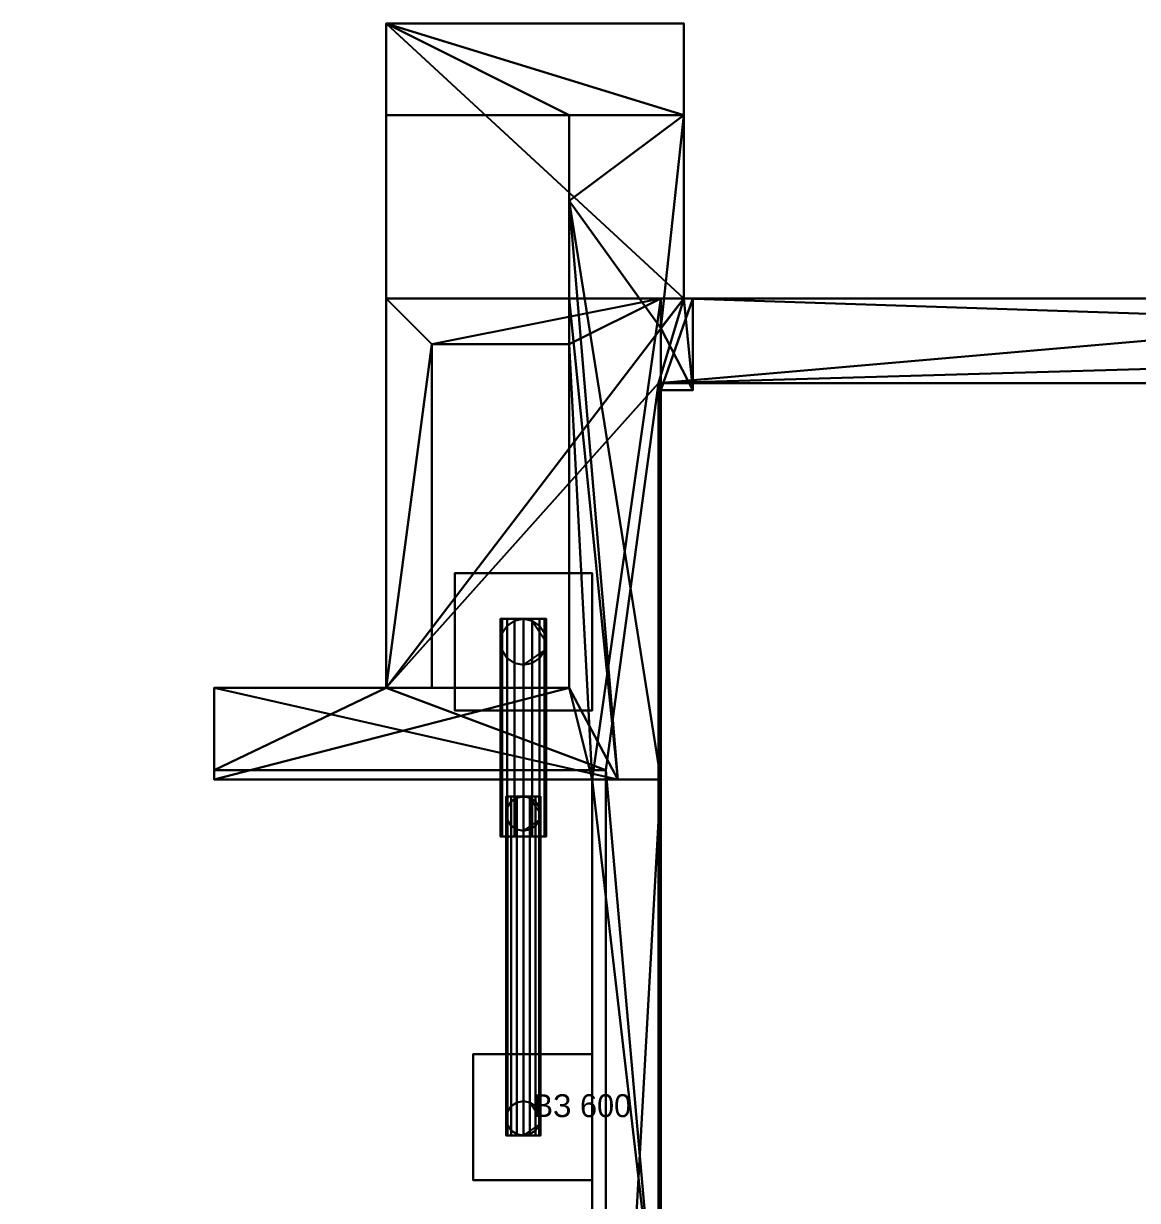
# Model space of a CAD drawing. Header units: millimetres. Extents: x -200 to 21055, y -200 to 16900.
# Drawn here: x 6918 to 11781, y 11761 to 16900 of the extents above; entities that cross this region are included whole.
import ezdxf

# ---------------------------------------------------------------- set-up
doc = ezdxf.new("R2010")
doc.units = ezdxf.units.MM
doc.layers.add('АР_3D_перекрытие', color=9, linetype='Continuous')
doc.layers.add('АР_3D_стены', color=8, linetype='Continuous')
doc.layers.add('ОВ_3D_ВЗ', color=34, linetype='Continuous', true_color=0x92400e)

msp = doc.modelspace()

# ---------------------------------------------------------------- texts
at = {"layer": 'ОВ_3D_ВЗ'}
msp.add_text('ВЗ 600', height=100, dxfattribs=at).set_placement((9140, 12125, 2420))

# ---------------------------------------------------------------- meshes
at = {"layer": 'АР_3D_перекрытие'}
mesh = msp.add_polyface(dxfattribs=at)
corners = [(9460, 7960, 3650), (9690, 11030, 3650), (12380, 11030, 3650), (12380, 11030, 4050), (9690, 11030, 4050), (9460, 7960, 4050), (9400.2, 6449.6, 3650), (9400.2, 7960, 3650), (9400.2, 7960, 4050), (9400.2, 6449.6, 4050), (150, 7960, 3650), (200.2, 7960, 3650), (200.2, 6449.6, 3650), (200.2, 6449.6, 4050), (200.2, 7960, 4050), (150, 7960, 4050), (1750.2, 13999.6, 3650), (1750.2, 13640, 3650), (150, 13640, 3650), (150, 13640, 4050), (1750.2, 13640, 4050), (1750.2, 13999.6, 4050), (-199.8, 16899.6, 3650), (1000.2, 16899.6, 3650), (1000.2, 13999.6, 3650), (1000.2, 13999.6, 4050), (1000.2, 16899.6, 4050), (-199.8, 16899.6, 4050), (12800.2, 899.6, 3650), (12800.2, -200.4, 3650), (-199.8, -200.4, 3650), (-199.8, -200.4, 4050), (12800.2, -200.4, 4050), (12800.2, 899.6, 4050), (13300.2, 1299.6, 3650), (13300.2, 899.6, 3650), (13300.2, 899.6, 4050), (13300.2, 1299.6, 4050), (19300.2, 899.6, 3650), (19300.2, 1299.6, 3650), (19800.2, 1299.6, 3650), (19800.2, 1299.6, 4050), (19300.2, 1299.6, 4050), (19300.2, 899.6, 4050), (19000.2, 15599.6, 3650), (19000.2, 15699.6, 3650), (20200.2, 15699.6, 3650), (20200.2, 15699.6, 4050), (19000.2, 15699.6, 4050), (19000.2, 15599.6, 4050), (9800.2, 15699.6, 3650), (12800.2, 15699.6, 3650), (12800.2, 15599.6, 3650), (12800.2, 15599.6, 4050), (12800.2, 15699.6, 4050), (9800.2, 15699.6, 4050), (8500.2, 16899.6, 3650), (9800.2, 16899.6, 3650), (9800.2, 16899.6, 4050), (8500.2, 16899.6, 4050), (7750.2, 13640, 3650), (7750.2, 13999.6, 3650), (8500.2, 13999.6, 3650), (8500.2, 13999.6, 4050), (7750.2, 13999.6, 4050), (7750.2, 13640, 4050), (9460, 13640, 3650), (9460, 13640, 4050), (20200.2, 899.6, 3650), (20200.2, 899.6, 4050), (9690, 15330, 3650), (9690, 15330, 4050), (12700.2, 1299.6, 3650), (12700.2, 1299.6, 4050), (19800.2, 8749.6, 3650), (19800.2, 8749.6, 4050), (12700.2, 8749.6, 3650), (12700.2, 8749.6, 4050), (12380, 15330, 3650), (12380, 15330, 4050)]
mesh.append_faces([[corners[k] for k in face] for face in [(0, 1, 2), (3, 4, 5), (6, 7, 0), (5, 8, 9), (10, 11, 12), (13, 14, 15), (16, 17, 18), (19, 20, 21), (22, 23, 24), (25, 26, 27), (28, 29, 30), (31, 32, 33), (34, 35, 28), (33, 36, 37), (38, 39, 40), (41, 42, 43), (44, 45, 46), (47, 48, 49), (50, 51, 52), (53, 54, 55), (56, 57, 50), (55, 58, 59), (60, 61, 62), (63, 64, 65), (1, 0, 66), (67, 5, 4), (6, 0, 2), (3, 5, 9), (24, 16, 18), (19, 21, 25), (34, 28, 30), (31, 33, 37), (68, 38, 40), (41, 43, 69), (62, 56, 50), (55, 59, 63), (66, 60, 62), (63, 65, 67), (70, 1, 66), (67, 4, 71), (22, 24, 18), (19, 25, 27), (72, 34, 30), (31, 37, 73), (68, 40, 74), (75, 41, 69), (70, 66, 62), (63, 67, 71), (22, 18, 10), (15, 19, 27), (46, 68, 74), (75, 69, 47), (70, 62, 50), (55, 63, 71), (22, 10, 12), (13, 15, 27), (46, 74, 76), (77, 75, 47), (70, 50, 52), (53, 55, 71), (30, 22, 12), (13, 27, 31), (44, 46, 76), (77, 47, 49), (70, 52, 44), (49, 53, 71), (30, 12, 6), (9, 13, 31), (78, 70, 44), (49, 71, 79), (72, 30, 6), (9, 31, 73), (78, 44, 76), (77, 49, 79), (72, 6, 2), (3, 9, 73), (78, 76, 72), (73, 77, 79), (72, 2, 78), (79, 3, 73), (23, 24, 25, 26), (24, 16, 21, 25), (16, 17, 20, 21), (17, 18, 19, 20), (18, 10, 15, 19), (10, 11, 14, 15), (11, 12, 13, 14), (12, 6, 9, 13), (6, 7, 8, 9), (7, 0, 5, 8), (0, 66, 67, 5), (66, 60, 65, 67), (60, 61, 64, 65), (61, 62, 63, 64), (62, 56, 59, 63), (56, 57, 58, 59), (57, 50, 55, 58), (50, 51, 54, 55), (51, 52, 53, 54), (52, 44, 49, 53), (44, 45, 48, 49), (45, 46, 47, 48), (46, 68, 69, 47), (68, 38, 43, 69), (38, 39, 42, 43), (39, 40, 41, 42), (40, 74, 75, 41), (74, 76, 77, 75), (76, 72, 73, 77), (72, 34, 37, 73), (34, 35, 36, 37), (35, 28, 33, 36), (28, 29, 32, 33), (29, 30, 31, 32), (30, 22, 27, 31), (22, 23, 26, 27), (2, 78, 79, 3), (78, 70, 71, 79), (70, 1, 4, 71), (1, 2, 3, 4)]])
at = {"layer": 'АР_3D_стены'}
mesh = msp.add_polyface(dxfattribs=at)
corners = [(9512.5, 13599.6), (7750.2, 13599.6), (7750.2, 13999.6), (7750.2, 13999.6, 3650), (7750.2, 13599.6, 3650), (9512.5, 13599.6, 3650), (9840.2, 15299.6), (9700.2, 15299.6), (9700.2, 15569.6), (9700.2, 15569.6, 3650), (9700.2, 15299.6, 3650), (9840.2, 15299.6, 3650), (9800.2, 15699.6), (9840.2, 15699.6), (9840.2, 15699.6, 3650), (9800.2, 15699.6, 3650), (8500.2, 16899.6), (9800.2, 16899.6), (9800.2, 16499.6), (9800.2, 16499.6, 3650), (9800.2, 16899.6, 3650), (8500.2, 16899.6, 3650), (9300.2, 16499.6), (8500.2, 16499.6), (8500.2, 16499.6, 3650), (9300.2, 16499.6, 3650), (9300.2, 13999.6), (9300.2, 13999.6, 3650), (9300.2, 15699.6), (9300.2, 15699.6, 3650), (9300.2, 16124.9), (9300.2, 16124.9, 3650), (9700.2, 13599.6), (9700.2, 13599.6, 3650), (9700.2, 15699.6), (9700.2, 15699.6, 3650), (9700.2, 13999.6), (9700.2, 13999.6, 3650)]
mesh.append_faces([[corners[k] for k in face] for face in [(0, 1, 2), (3, 4, 5), (6, 7, 8), (9, 10, 11), (12, 13, 6), (11, 14, 15), (16, 17, 18), (19, 20, 21), (22, 23, 16), (21, 24, 25), (0, 2, 26), (27, 3, 5), (12, 6, 8), (9, 11, 15), (22, 16, 18), (19, 21, 25), (0, 26, 28), (29, 27, 5), (18, 12, 8), (9, 15, 19), (30, 22, 18), (19, 25, 31), (0, 28, 30), (31, 29, 5), (32, 0, 30), (31, 5, 33), (8, 32, 30), (31, 33, 9), (30, 18, 8), (9, 19, 31), (1, 2, 3, 4), (2, 26, 27, 3), (26, 28, 29, 27), (28, 30, 31, 29), (30, 22, 25, 31), (22, 23, 24, 25), (23, 16, 21, 24), (16, 17, 20, 21), (17, 18, 19, 20), (18, 12, 15, 19), (12, 13, 14, 15), (13, 6, 11, 14), (6, 7, 10, 11), (7, 8, 9, 10), (8, 34, 35, 9), (34, 34, 35, 35), (34, 36, 37, 35), (36, 36, 37, 37), (36, 32, 33, 37), (32, 0, 5, 33), (0, 1, 4, 5)]])
mesh = msp.add_polyface(dxfattribs=at)
corners = [(8700.2, 15499.6, 3650), (8700.2, 13999.6, 3650), (8500.2, 13999.6, 3650), (8500.2, 13999.6, 7550), (8700.2, 13999.6, 7550), (8700.2, 15499.6, 7550), (7750.2, 13599.6, 3650), (7750.2, 13999.6, 3650), (9300.2, 13999.6, 3650), (9300.2, 13999.6, 7550), (7750.2, 13999.6, 7550), (7750.2, 13599.6, 7550), (9700.2, 11019.6, 3650), (9400.2, 11019.6, 3650), (9400.2, 13599.6, 3650), (9400.2, 13599.6, 7550), (9400.2, 11019.6, 7550), (9700.2, 11019.6, 7550), (8500.2, 15699.6, 3650), (8500.2, 15699.6, 7550), (9700.2, 15699.6, 3650), (9700.2, 15699.6, 7550), (9300.2, 15499.6, 3650), (9300.2, 15499.6, 7550), (8500.2, 15499.6, 3650), (8500.2, 15499.6, 7550), (9300.2, 15699.6, 3650), (9300.2, 15699.6, 7550), (9700.2, 13999.6, 3650), (9700.2, 13999.6, 7550), (9700.2, 13599.6, 3650), (9700.2, 13599.6, 7550), (8707.4, 13599.6, 3650), (8707.4, 13599.6, 7550), (8707.4, 15499.6, 3650), (8707.4, 15499.6, 7550)]
mesh.append_faces([[corners[k] for k in face] for face in [(0, 1, 2), (3, 4, 5), (6, 7, 8), (9, 10, 11), (12, 13, 14), (15, 16, 17), (0, 2, 18), (19, 3, 5), (14, 6, 8), (9, 11, 15), (20, 12, 14), (15, 17, 21), (0, 18, 20), (21, 19, 5), (14, 8, 22), (23, 9, 15), (22, 0, 20), (21, 5, 23), (20, 14, 22), (23, 15, 21), (24, 18, 19, 25), (18, 26, 27, 19), (26, 26, 27, 27), (26, 20, 21, 27), (20, 28, 29, 21), (28, 30, 31, 29), (30, 30, 31, 31), (30, 12, 17, 31), (12, 13, 16, 17), (13, 14, 15, 16), (14, 32, 33, 15), (32, 6, 11, 33), (6, 7, 10, 11), (7, 2, 3, 10), (2, 24, 25, 3), (1, 8, 9, 4), (8, 22, 23, 9), (22, 34, 35, 23), (34, 0, 5, 35), (0, 1, 4, 5)]])
mesh = msp.add_polyface(dxfattribs=at)
corners = [(9700.2, 15299.6, 3650), (9700.2, 15699.6, 3650), (9840.2, 15699.6, 3650), (9840.2, 15699.6, 7550), (9700.2, 15699.6, 7550), (9700.2, 15299.6, 7550), (9840.2, 15299.6, 3650), (9840.2, 15299.6, 7550)]
mesh.append_faces([[corners[k] for k in face] for face in [(0, 1, 2), (3, 4, 5), (2, 6, 0), (5, 7, 3), (1, 2, 3, 4), (2, 6, 7, 3), (6, 0, 5, 7), (0, 1, 4, 5)]])
mesh = msp.add_polyface(dxfattribs=at)
corners = [(9400.2, 8251.3), (9400.2, 13599.6), (9700.2, 13599.6), (9700.2, 13599.6, 3650), (9400.2, 13599.6, 3650), (9400.2, 8251.3, 3650), (9700.2, 8149.6), (9400.2, 8149.6), (9400.2, 8149.6, 3650), (9700.2, 8149.6, 3650)]
mesh.append_faces([[corners[k] for k in face] for face in [(0, 1, 2), (3, 4, 5), (6, 7, 0), (5, 8, 9), (0, 2, 6), (9, 3, 5), (1, 2, 3, 4), (2, 6, 9, 3), (6, 7, 8, 9), (7, 0, 5, 8), (0, 1, 4, 5)]])
at = {"layer": 'ОВ_3D_ВЗ'}
mesh = msp.add_polyface(dxfattribs=at)
corners = [(8800, 13900, 9400), (8800, 14500, 9400), (9400, 14500, 9400), (9400, 13900, 9400), (8800, 13900, 9440), (9400, 13900, 9440), (9400, 14500, 9440), (8800, 14500, 9440)]
mesh.append_faces([[corners[k] for k in face] for face in [(0, 1, 2, 3), (4, 5, 6, 7), (0, 3, 5, 4), (3, 2, 6, 5), (2, 1, 7, 6), (1, 0, 4, 7)]])
mesh = msp.add_polyface(dxfattribs=at)
corners = [(9000, 13350, 3400), (9007.6, 13350, 3438.3), (9007.6, 14300, 3438.3), (9000, 14300, 3400), (9029.3, 13350, 3470.7), (9029.3, 14300, 3470.7), (9061.7, 13350, 3492.4), (9061.7, 14300, 3492.4), (9100, 13350, 3500), (9100, 14300, 3500), (9138.3, 13350, 3492.4), (9138.3, 14300, 3492.4), (9170.7, 13350, 3470.7), (9170.7, 14300, 3470.7), (9192.4, 13350, 3438.3), (9192.4, 14300, 3438.3), (9200, 13350, 3400), (9200, 14300, 3400), (9192.4, 13350, 3361.7), (9192.4, 14300, 3361.7), (9170.7, 13350, 3329.3), (9170.7, 14300, 3329.3), (9138.3, 13350, 3307.6), (9138.3, 14300, 3307.6), (9100, 13350, 3300), (9100, 14300, 3300), (9061.7, 13350, 3307.6), (9061.7, 14300, 3307.6), (9029.3, 13350, 3329.3), (9029.3, 14300, 3329.3), (9007.6, 13350, 3361.7), (9007.6, 14300, 3361.7)]
mesh.append_faces([[corners[k] for k in face] for face in [(0, 1, 2, 3), (1, 4, 5, 2), (4, 6, 7, 5), (6, 8, 9, 7), (8, 10, 11, 9), (10, 12, 13, 11), (12, 14, 15, 13), (14, 16, 17, 15), (16, 18, 19, 17), (18, 20, 21, 19), (20, 22, 23, 21), (22, 24, 25, 23), (24, 26, 27, 25), (26, 28, 29, 27), (28, 30, 31, 29), (30, 0, 3, 31), (30, 28, 26, 24), (3, 2, 5, 7)]])
mesh = msp.add_polyface(dxfattribs=at)
corners = [(9200, 14200, 3300), (9192.4, 14238.3, 3300), (9192.4, 14238.3, 9500), (9200, 14200, 9500), (9170.7, 14270.7, 3300), (9170.7, 14270.7, 9500), (9138.3, 14292.4, 3300), (9138.3, 14292.4, 9500), (9100, 14300, 3300), (9100, 14300, 9500), (9061.7, 14292.4, 3300), (9061.7, 14292.4, 9500), (9029.3, 14270.7, 3300), (9029.3, 14270.7, 9500), (9007.6, 14238.3, 3300), (9007.6, 14238.3, 9500), (9000, 14200, 3300), (9000, 14200, 9500), (9007.6, 14161.7, 3300), (9007.6, 14161.7, 9500), (9029.3, 14129.3, 3300), (9029.3, 14129.3, 9500), (9061.7, 14107.6, 3300), (9061.7, 14107.6, 9500), (9100, 14100, 3300), (9100, 14100, 9500), (9138.3, 14107.6, 3300), (9138.3, 14107.6, 9500), (9170.7, 14129.3, 3300), (9170.7, 14129.3, 9500), (9192.4, 14161.7, 3300), (9192.4, 14161.7, 9500)]
mesh.append_faces([[corners[k] for k in face] for face in [(0, 1, 2, 3), (1, 4, 5, 2), (4, 6, 7, 5), (6, 8, 9, 7), (8, 10, 11, 9), (10, 12, 13, 11), (12, 14, 15, 13), (14, 16, 17, 15), (16, 18, 19, 17), (18, 20, 21, 19), (20, 22, 23, 21), (22, 24, 25, 23), (24, 26, 27, 25), (26, 28, 29, 27), (28, 30, 31, 29), (30, 0, 3, 31), (30, 28, 26, 24), (3, 2, 5, 7)]])
mesh = msp.add_polyface(dxfattribs=at)
corners = [(9025, 12045, 2450), (9030.7, 12045, 2478.7), (9030.7, 13525, 2478.7), (9025, 13525, 2450), (9047, 12045, 2503), (9047, 13525, 2503), (9071.3, 12045, 2519.3), (9071.3, 13525, 2519.3), (9100, 12045, 2525), (9100, 13525, 2525), (9128.7, 12045, 2519.3), (9128.7, 13525, 2519.3), (9153, 12045, 2503), (9153, 13525, 2503), (9169.3, 12045, 2478.7), (9169.3, 13525, 2478.7), (9175, 12045, 2450), (9175, 13525, 2450), (9169.3, 12045, 2421.3), (9169.3, 13525, 2421.3), (9153, 12045, 2397), (9153, 13525, 2397), (9128.7, 12045, 2380.7), (9128.7, 13525, 2380.7), (9100, 12045, 2375), (9100, 13525, 2375), (9071.3, 12045, 2380.7), (9071.3, 13525, 2380.7), (9047, 12045, 2397), (9047, 13525, 2397), (9030.7, 12045, 2421.3), (9030.7, 13525, 2421.3)]
mesh.append_faces([[corners[k] for k in face] for face in [(0, 1, 2, 3), (1, 4, 5, 2), (4, 6, 7, 5), (6, 8, 9, 7), (8, 10, 11, 9), (10, 12, 13, 11), (12, 14, 15, 13), (14, 16, 17, 15), (16, 18, 19, 17), (18, 20, 21, 19), (20, 22, 23, 21), (22, 24, 25, 23), (24, 26, 27, 25), (26, 28, 29, 27), (28, 30, 31, 29), (30, 0, 3, 31), (30, 28, 26, 24), (3, 2, 5, 7)]])
mesh = msp.add_polyface(dxfattribs=at)
corners = [(9175, 13450, 2375), (9169.3, 13478.7, 2375), (9169.3, 13478.7, 3475), (9175, 13450, 3475), (9153, 13503, 2375), (9153, 13503, 3475), (9128.7, 13519.3, 2375), (9128.7, 13519.3, 3475), (9100, 13525, 2375), (9100, 13525, 3475), (9071.3, 13519.3, 2375), (9071.3, 13519.3, 3475), (9047, 13503, 2375), (9047, 13503, 3475), (9030.7, 13478.7, 2375), (9030.7, 13478.7, 3475), (9025, 13450, 2375), (9025, 13450, 3475), (9030.7, 13421.3, 2375), (9030.7, 13421.3, 3475), (9047, 13397, 2375), (9047, 13397, 3475), (9071.3, 13380.7, 2375), (9071.3, 13380.7, 3475), (9100, 13375, 2375), (9100, 13375, 3475), (9128.7, 13380.7, 2375), (9128.7, 13380.7, 3475), (9153, 13397, 2375), (9153, 13397, 3475), (9169.3, 13421.3, 2375), (9169.3, 13421.3, 3475)]
mesh.append_faces([[corners[k] for k in face] for face in [(0, 1, 2, 3), (1, 4, 5, 2), (4, 6, 7, 5), (6, 8, 9, 7), (8, 10, 11, 9), (10, 12, 13, 11), (12, 14, 15, 13), (14, 16, 17, 15), (16, 18, 19, 17), (18, 20, 21, 19), (20, 22, 23, 21), (22, 24, 25, 23), (24, 26, 27, 25), (26, 28, 29, 27), (28, 30, 31, 29), (30, 0, 3, 31), (30, 28, 26, 24), (3, 2, 5, 7)]])
mesh = msp.add_polyface(dxfattribs=at)
corners = [(8880, 11850, 1800), (8880, 12400, 1800), (9400, 12400, 1800), (9400, 11850, 1800), (8880, 11850, 2100), (9400, 11850, 2100), (9400, 12400, 2100), (8880, 12400, 2100)]
mesh.append_faces([[corners[k] for k in face] for face in [(0, 1, 2, 3), (4, 5, 6, 7), (0, 3, 5, 4), (3, 2, 6, 5), (2, 1, 7, 6), (1, 0, 4, 7)]])
mesh = msp.add_polyface(dxfattribs=at)
corners = [(9175, 12120, 2025), (9169.3, 12148.7, 2025), (9169.3, 12148.7, 2525), (9175, 12120, 2525), (9153, 12173, 2025), (9153, 12173, 2525), (9128.7, 12189.3, 2025), (9128.7, 12189.3, 2525), (9100, 12195, 2025), (9100, 12195, 2525), (9071.3, 12189.3, 2025), (9071.3, 12189.3, 2525), (9047, 12173, 2025), (9047, 12173, 2525), (9030.7, 12148.7, 2025), (9030.7, 12148.7, 2525), (9025, 12120, 2025), (9025, 12120, 2525), (9030.7, 12091.3, 2025), (9030.7, 12091.3, 2525), (9047, 12067, 2025), (9047, 12067, 2525), (9071.3, 12050.7, 2025), (9071.3, 12050.7, 2525), (9100, 12045, 2025), (9100, 12045, 2525), (9128.7, 12050.7, 2025), (9128.7, 12050.7, 2525), (9153, 12067, 2025), (9153, 12067, 2525), (9169.3, 12091.3, 2025), (9169.3, 12091.3, 2525)]
mesh.append_faces([[corners[k] for k in face] for face in [(0, 1, 2, 3), (1, 4, 5, 2), (4, 6, 7, 5), (6, 8, 9, 7), (8, 10, 11, 9), (10, 12, 13, 11), (12, 14, 15, 13), (14, 16, 17, 15), (16, 18, 19, 17), (18, 20, 21, 19), (20, 22, 23, 21), (22, 24, 25, 23), (24, 26, 27, 25), (26, 28, 29, 27), (28, 30, 31, 29), (30, 0, 3, 31), (30, 28, 26, 24), (3, 2, 5, 7)]])

doc.saveas('drawing.dxf')
